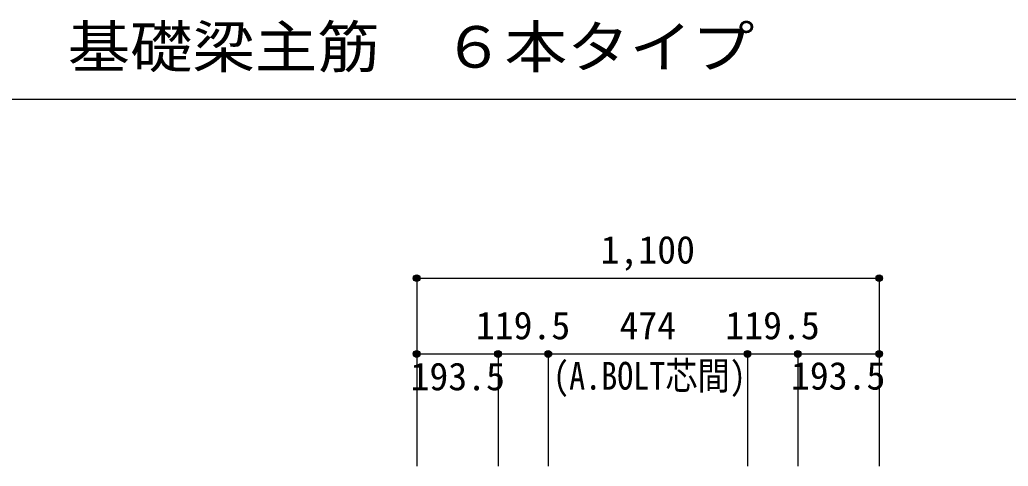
# Model space of a CAD drawing. Units: millimetres at full size, sheet at 1:30. Extents: x -5973 to 5954, y -4195 to 4201.
# Drawn here: x -942 to 1409, y -1095 to -33 of the extents above; entities that cross this region are included whole.
import ezdxf
from ezdxf.enums import TextEntityAlignment as Align

# ---------------------------------------------------------------- set-up
doc = ezdxf.new("R2010")
doc.units = ezdxf.units.MM
doc.header["$LTSCALE"] = 30
doc.header["$PDMODE"] = 32
doc.header["$PDSIZE"] = 15
for name, color, linetype in [('0-7_文字', 4, 'Continuous'), ('0-D_寸法', 4, 'Continuous'), ('6-7_文字', 7, 'Continuous'), ('F-0_枠', 6, 'Continuous')]:
    doc.layers.add(name, color=color, linetype=linetype)
doc.styles.add('ＭＳ ゴシック', font='')
doc.styles.get('ＭＳ ゴシック').set_extended_font_data('MS Gothic')

msp = doc.modelspace()

# ---------------------------------------------------------------- linework, layer by layer
at = {"layer": '0-D_寸法'}
for p, q in [((2.44, -647.85), (1102.44, -647.85)), ((2.44, -647.85), (2.44, -827.85)), ((2.44, -647.85), (2.44, -827.85)), ((2.44, -647.85), (1102.44, -647.85)), ((1102.44, -647.85), (1102.44, -827.85)), ((2.44, -827.85), (195.94, -827.85)), ((2.44, -827.85), (2.44, -1094.89)), ((195.94, -827.85), (195.94, -1094.89)), ((195.94, -827.85), (315.44, -827.85)), ((315.44, -827.85), (315.44, -1094.89)), ((315.44, -827.85), (789.44, -827.85)), ((789.44, -827.85), (789.44, -1094.89)), ((789.44, -827.85), (908.94, -827.85)), ((908.94, -827.85), (908.94, -1094.89)), ((908.94, -827.85), (1102.44, -827.85)), ((1102.44, -827.85), (1102.44, -1094.89)), ((1102.44, -827.85), (1102.44, -1094.89))]:
    msp.add_line(p, q, dxfattribs=at)
for centre, radius in [((2.44, -647.85), 8), ((2.44, -647.85), 7.2), ((2.44, -647.85), 6.4), ((2.44, -647.85), 5.6), ((2.44, -647.85), 4.8), ((2.44, -647.85), 4), ((2.44, -647.85), 3.2), ((2.44, -647.85), 2.4), ((2.44, -647.85), 1.6), ((2.44, -647.85), 0.8), ((1102.44, -647.85), 8), ((1102.44, -647.85), 7.2), ((1102.44, -647.85), 6.4), ((1102.44, -647.85), 5.6), ((1102.44, -647.85), 4.8), ((1102.44, -647.85), 4), ((1102.44, -647.85), 3.2), ((1102.44, -647.85), 2.4), ((1102.44, -647.85), 1.6), ((1102.44, -647.85), 0.8), ((2.44, -827.85), 8), ((2.44, -827.85), 7.2), ((2.44, -827.85), 6.4), ((2.44, -827.85), 5.6), ((195.94, -827.85), 8), ((195.94, -827.85), 7.2), ((195.94, -827.85), 6.4), ((195.94, -827.85), 5.6), ((315.44, -827.85), 8), ((315.44, -827.85), 7.2), ((315.44, -827.85), 6.4), ((315.44, -827.85), 5.6), ((789.44, -827.85), 8), ((789.44, -827.85), 7.2), ((789.44, -827.85), 6.4), ((789.44, -827.85), 5.6), ((908.94, -827.85), 8), ((908.94, -827.85), 7.2), ((908.94, -827.85), 6.4), ((908.94, -827.85), 5.6), ((1102.44, -827.85), 8), ((1102.44, -827.85), 7.2), ((1102.44, -827.85), 6.4), ((1102.44, -827.85), 5.6), ((2.44, -827.85), 4.8), ((2.44, -827.85), 4), ((2.44, -827.85), 3.2), ((2.44, -827.85), 2.4), ((2.44, -827.85), 1.6), ((2.44, -827.85), 0.8), ((195.94, -827.85), 4.8), ((195.94, -827.85), 4), ((195.94, -827.85), 3.2), ((195.94, -827.85), 2.4), ((195.94, -827.85), 1.6), ((195.94, -827.85), 0.8), ((315.44, -827.85), 4.8), ((315.44, -827.85), 4), ((315.44, -827.85), 3.2), ((315.44, -827.85), 2.4), ((315.44, -827.85), 1.6), ((315.44, -827.85), 0.8), ((789.44, -827.85), 4.8), ((789.44, -827.85), 4), ((789.44, -827.85), 3.2), ((789.44, -827.85), 2.4), ((789.44, -827.85), 1.6), ((789.44, -827.85), 0.8), ((908.94, -827.85), 4.8), ((908.94, -827.85), 4), ((908.94, -827.85), 3.2), ((908.94, -827.85), 2.4), ((908.94, -827.85), 1.6), ((908.94, -827.85), 0.8), ((1102.44, -827.85), 4.8), ((1102.44, -827.85), 4), ((1102.44, -827.85), 3.2), ((1102.44, -827.85), 2.4), ((1102.44, -827.85), 1.6), ((1102.44, -827.85), 0.8)]:
    msp.add_circle(centre, radius, dxfattribs=at)
at = {"layer": '0-D_寸法', "color": 7}
for p in [(2.44, -647.85), (1102.44, -647.85), (2.44, -827.85), (195.94, -827.85), (315.44, -827.85), (789.44, -827.85), (908.94, -827.85), (1102.44, -827.85)]:
    msp.add_point(p, dxfattribs=at)
at = {"layer": 'F-0_枠', "color": 2}
msp.add_line((-5972.88, -222.05), (3723.6, -222.05), dxfattribs=at)

# ---------------------------------------------------------------- texts
at = {"layer": '0-7_文字', "style": 'ＭＳ ゴシック', "width": 0.85}
msp.add_text('(A.BOLT芯間)', height=65.98, dxfattribs=at).set_placement((326.92, -932.62), align=Align.BOTTOM_LEFT)
at = {"layer": '0-D_寸法', "style": 'ＭＳ ゴシック'}
for s, p in [('1,100', (439.94, -632.85)), ('119.5', (143.19, -812.85)), ('119.5', (736.69, -812.85)), ('474', (484.94, -812.85)), ('193.5', (-12.15, -934.1)), ('193.5', (892.69, -932.56))]:
    msp.add_text(s, height=65.98, dxfattribs=at).set_placement(p, align=Align.BOTTOM_LEFT)
at = {"layer": '6-7_文字', "color": 2, "style": 'ＭＳ ゴシック', "width": 1.1}
msp.add_text('\u3000\u3000基礎梁主筋\u3000６本タイプ', height=98.97, dxfattribs=at).set_placement((-1124.64, -177.05), align=Align.BOTTOM_LEFT)

doc.saveas('drawing.dxf')
